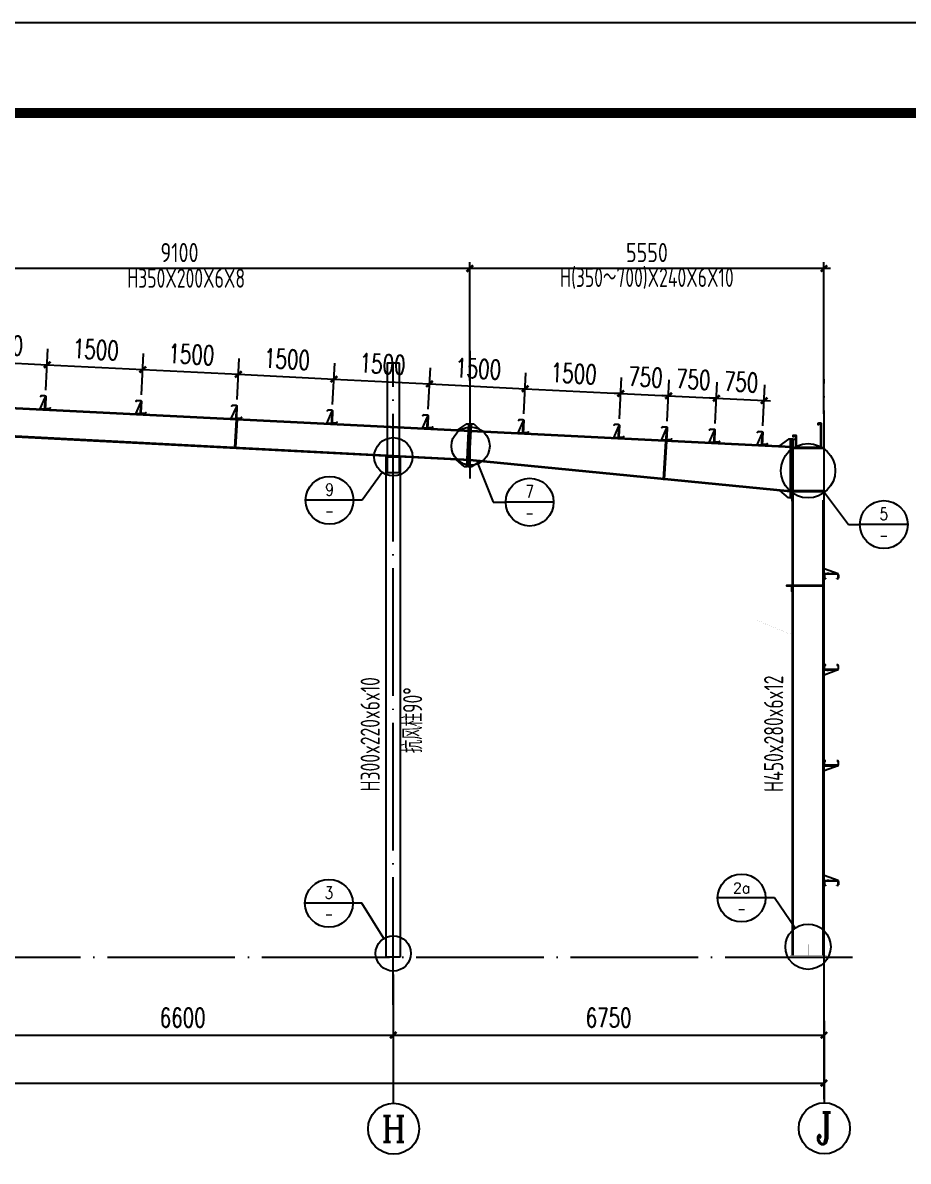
# Model space of a CAD drawing. Extents: x -89996 to 1006241, y -2176 to 440573.
# Drawn here: x 839647 to 853524, y 63995 to 81824 of the extents above; entities that cross this region are included whole.
import ezdxf
from ezdxf.enums import TextEntityAlignment as Align

# ---------------------------------------------------------------- set-up
doc = ezdxf.new("R2010")
doc.units = 0
doc.header["$LTSCALE"] = 1000
doc.header["$MEASUREMENT"] = 0
doc.linetypes.add('DOTE', pattern=[2.42, 2, -0.2, 0.02, -0.2])
for name, color, linetype in [('14', 2, 'Continuous'), ('AXIS', 3, 'Continuous'), ('AXIS_DIM', 3, 'Continuous'), ('AXIS_TEXT', 7, 'Continuous'), ('DIM1', 6, 'Continuous'), ('DOTE', 1, 'DOTE'), ('GL', 150, 'Continuous'), ('GZ', 50, 'Continuous'), ('LT', 27, 'Continuous'), ('PUB_TEXT', 7, 'Continuous'), ('PUB_TITLE', 4, 'Continuous'), ('PZ', 202, 'Continuous'), ('TEXT', 7, 'Continuous'), ('天沟', 2, 'Continuous'), ('柱子', 30, 'Continuous')]:
    doc.layers.add(name, color=color, linetype=linetype)
doc.styles.add('_TCH_AXIS', font='COMPLEX', dxfattribs={"bigfont": 'GBCBIG'})
doc.styles.add('_TCH_DIM_T3', font='SIMPLEX', dxfattribs={"width": 0.705882, "bigfont": 'GBCBIG'})
doc.styles.add('_TCH_LABEL', font='COMPLEX', dxfattribs={"bigfont": 'GBCBIG'})
doc.styles.add('TSSD_Dimension', font='Tssdeng.shx', dxfattribs={"width": 0.8, "bigfont": 'hztxt.shx'})
doc.styles.add('TSSD_Norm', font='tssdeng.shx', dxfattribs={"bigfont": 'hztxt.shx'})
doc.dimstyles.new('_TCH_ARCH&&100', dxfattribs={"dimtxt": 297.5, "dimasz": 100, "dimexe": 250, "dimexo": 300, "dimgap": 126.25, "dimtad": 1, "dimdec": 0, "dimzin": 0, "dimdsep": 46, "dimtxsty": '_TCH_DIM_T3', "dimblk": 'ARCHTICK', "dimcen": 0.09, "dimclrt": 7, "dimazin": 2, "dimtfac": 1, "dimtdec": 0, "dimtix": 1, "dimtmove": 2, "dimatfit": 3, "dimfxl": 0, "dimtolj": 1, "dimtzin": 0, "dimarcsym": 0})
doc.dimstyles.new('TCH_100_1', dxfattribs={"dimtxt": 297.5, "dimasz": 100, "dimexe": 250, "dimexo": 300, "dimgap": 126.25, "dimtad": 1, "dimdec": 0, "dimzin": 0, "dimdsep": 46, "dimtxsty": '_TCH_DIM_T3', "dimblk": 'ARCHTICK', "dimcen": 0.09, "dimclrd": 126, "dimclre": 126, "dimclrt": 7, "dimazin": 2, "dimtfac": 1, "dimtdec": 0, "dimtix": 1, "dimtmove": 2, "dimatfit": 3, "dimfxl": 0, "dimtolj": 1, "dimtzin": 0, "dimarcsym": 0})
doc.dimstyles.new('TSSD_100_100', dxfattribs={"dimtxt": 300, "dimasz": 100, "dimexe": 100, "dimexo": 250, "dimgap": 100, "dimtad": 1, "dimdec": 0, "dimzin": 0, "dimdsep": 46, "dimtxsty": 'TSSD_Dimension', "dimblk": 'ARCHTICK', "dimcen": 0, "dimdle": 100, "dimclrt": 7, "dimadec": 0, "dimazin": 0, "dimtfac": 1, "dimtdec": 0, "dimtix": 1, "dimtmove": 2, "dimatfit": 3, "dimfxl": 0, "dimtolj": 1, "dimtzin": 0, "dimarcsym": 0})

# ---------------------------------------------------------------- blocks, each defined once
blk = doc.blocks.new('_ArchTick')
at = {"color": 0, "linetype": 'ByBlock', "const_width": 0.4}
blk.add_lwpolyline([(-0.5, -0.5), (0.5, 0.5)], dxfattribs=at)
blk = doc.blocks.new('*D1409')
at = {"layer": 'AXIS_DIM', "color": 0, "lineweight": -2, "transparency": 16777216}
for p, q in [((846754, 77975), (837455, 77975)), ((837555, 76247), (837555, 78075)), ((846654, 76223), (846654, 78075))]:
    blk.add_line(p, q, dxfattribs=at)
at = {"layer": 'Defpoints', "color": 0, "transparency": 16777216}
for p in [(837555, 77975), (837555, 75997, -2), (846654, 75973)]:
    blk.add_point(p, dxfattribs=at)
at = {"layer": 'AXIS_DIM', "color": 0, "lineweight": -2, "transparency": 16777216, "xscale": 100, "yscale": 100, "zscale": 100, "rotation": 180}
blk.add_blockref('_ArchTick', (837555, 77975), dxfattribs=at)
at = {"layer": 'AXIS_DIM', "color": 0, "lineweight": -2, "transparency": 16777216, "xscale": 100, "yscale": 100, "zscale": 100}
blk.add_blockref('_ArchTick', (846654, 77975), dxfattribs=at)
at = {"layer": 'AXIS_DIM', "color": 7, "transparency": 16777216, "insert": (842104, 78225), "char_height": 300, "attachment_point": 5, "style": 'TSSD_Dimension'}
blk.add_mtext('\\A1;9100', dxfattribs=at)
blk = doc.blocks.new('4')
at = {"layer": 'LT', "color": 1, "linetype": 'Continuous'}
for p, q in [((1121054, 121886, -8), (1121014, 121884, -8)), ((1121054, 121886, -8), (1121014, 121884, -8)), ((1121058, 121794, -8), (1121019, 121792, -8)), ((1121058, 121794, -8), (1121019, 121792, -8))]:
    blk.add_line(p, q, dxfattribs=at)
at = {"layer": 'LT', "elevation": -8}
blk.add_lwpolyline([(1121032, 121929, -0.414214), (1121041, 121940), (1121097, 121943), (1121111, 121930), (1121113, 121932), (1121098, 121946), (1121038, 121943, 0.414214), (1121028, 121932), (1121037, 121755, -0.414214), (1121028, 121745), (1120972, 121742), (1120958, 121755), (1120956, 121753), (1120971, 121739), (1121031, 121742, 0.414214), (1121040, 121753), (1121032, 121929)], format="xyb", dxfattribs=at)
at = {"layer": 'LT', "elevation": -4}
for points in [[(1121032, 121924), (1121038, 121925), (1121047, 121733), (1121041, 121733)], [(1121038, 121915), (1121047, 121733), (1121117, 121736)]]:
    blk.add_lwpolyline(points, close=True, dxfattribs=at)
at = {"layer": 'LT', "color": 1, "linetype": 'Continuous'}
for points in [[(1121031, 121872, -8), (1121030, 121897, -8), (1121040, 121873, -8), (1121039, 121897, -8)], [(1121031, 121872, -8), (1121030, 121897, -8), (1121040, 121873, -8), (1121039, 121897, -8)], [(1121035, 121805, -8), (1121036, 121781, -8), (1121044, 121806, -8), (1121045, 121781, -8)], [(1121035, 121805, -8), (1121036, 121781, -8), (1121044, 121806, -8), (1121045, 121781, -8)]]:
    blk.add_solid(points, dxfattribs=at)
blk = doc.blocks.new('*D1416')
at = {"color": 126, "lineweight": -2, "transparency": 16777216}
for p, q in [((838512, 76146), (838544, 76792)), ((840010, 76072), (840042, 76717)), ((838532, 76542), (840030, 76468))]:
    blk.add_line(p, q, dxfattribs=at)
at = {"layer": 'Defpoints', "color": 0, "transparency": 16777216}
for p in [(840030, 76468), (838497, 75847, 0), (839995, 75772, 0)]:
    blk.add_point(p, dxfattribs=at)
at = {"color": 126, "lineweight": -2, "transparency": 16777216, "xscale": 100, "yscale": 100, "zscale": 100}
for p, rotation in [((838532, 76542), 177.1375947737439), ((840030, 76468), 357.137594773744)]:
    blk.add_blockref('_ArchTick', p, dxfattribs=dict(at, rotation=rotation))
at = {"color": 7, "transparency": 16777216, "insert": (839294, 76780), "char_height": 297.5, "attachment_point": 5, "rotation": 357.1376, "style": '_TCH_DIM_T3'}
blk.add_mtext('\\A1;1500', dxfattribs=at)
blk = doc.blocks.new('*D1417')
at = {"color": 126, "lineweight": -2, "transparency": 16777216}
for p, q in [((840010, 76072), (840042, 76717)), ((841508, 75997), (841540, 76642)), ((840030, 76468), (841528, 76393))]:
    blk.add_line(p, q, dxfattribs=at)
at = {"layer": 'Defpoints', "color": 0, "transparency": 16777216}
for p in [(841528, 76393), (839995, 75772, 0), (841493, 75697, 0)]:
    blk.add_point(p, dxfattribs=at)
at = {"color": 126, "lineweight": -2, "transparency": 16777216, "xscale": 100, "yscale": 100, "zscale": 100}
for p, rotation in [((840030, 76468), 177.1375947737439), ((841528, 76393), 357.137594773744)]:
    blk.add_blockref('_ArchTick', p, dxfattribs=dict(at, rotation=rotation))
at = {"color": 7, "transparency": 16777216, "insert": (840793, 76705), "char_height": 297.5, "attachment_point": 5, "rotation": 357.1376, "style": '_TCH_DIM_T3'}
blk.add_mtext('\\A1;1500', dxfattribs=at)
blk = doc.blocks.new('*D1418')
at = {"color": 126, "lineweight": -2, "transparency": 16777216}
for p, q in [((841508, 75997), (841540, 76642)), ((843007, 75922), (843039, 76567)), ((841528, 76393), (843026, 76318))]:
    blk.add_line(p, q, dxfattribs=at)
at = {"layer": 'Defpoints', "color": 0, "transparency": 16777216}
for p in [(843026, 76318), (841493, 75697, 0), (842992, 75622, 0)]:
    blk.add_point(p, dxfattribs=at)
at = {"color": 126, "lineweight": -2, "transparency": 16777216, "xscale": 100, "yscale": 100, "zscale": 100}
for p, rotation in [((841528, 76393), 177.1375947737439), ((843026, 76318), 357.137594773744)]:
    blk.add_blockref('_ArchTick', p, dxfattribs=dict(at, rotation=rotation))
at = {"color": 7, "transparency": 16777216, "insert": (842291, 76630), "char_height": 297.5, "attachment_point": 5, "rotation": 357.1376, "style": '_TCH_DIM_T3'}
blk.add_mtext('\\A1;1500', dxfattribs=at)
blk = doc.blocks.new('*D1419')
at = {"color": 126, "lineweight": -2, "transparency": 16777216}
for p, q in [((843007, 75922), (843039, 76567)), ((844504, 75847), (844537, 76492)), ((843026, 76318), (844524, 76243))]:
    blk.add_line(p, q, dxfattribs=at)
at = {"layer": 'Defpoints', "color": 0, "transparency": 16777216}
for p in [(844524, 76243), (842992, 75622, 0), (844489, 75547, 0)]:
    blk.add_point(p, dxfattribs=at)
at = {"color": 126, "lineweight": -2, "transparency": 16777216, "xscale": 100, "yscale": 100, "zscale": 100}
for p, rotation in [((843026, 76318), 177.1375947737439), ((844524, 76243), 357.137594773744)]:
    blk.add_blockref('_ArchTick', p, dxfattribs=dict(at, rotation=rotation))
at = {"color": 7, "transparency": 16777216, "insert": (843789, 76555), "char_height": 297.5, "attachment_point": 5, "rotation": 357.1376, "style": '_TCH_DIM_T3'}
blk.add_mtext('\\A1;1500', dxfattribs=at)
blk = doc.blocks.new('*D1420')
at = {"color": 126, "lineweight": -2, "transparency": 16777216}
for p, q in [((844504, 75847), (844537, 76492)), ((846002, 75772), (846035, 76418)), ((844524, 76243), (846022, 76168))]:
    blk.add_line(p, q, dxfattribs=at)
at = {"layer": 'Defpoints', "color": 0, "transparency": 16777216}
for p in [(846022, 76168), (844489, 75547, 0), (845988, 75472, 0)]:
    blk.add_point(p, dxfattribs=at)
at = {"color": 126, "lineweight": -2, "transparency": 16777216, "xscale": 100, "yscale": 100, "zscale": 100}
for p, rotation in [((844524, 76243), 177.1375947737439), ((846022, 76168), 357.137594773744)]:
    blk.add_blockref('_ArchTick', p, dxfattribs=dict(at, rotation=rotation))
at = {"color": 7, "transparency": 16777216, "insert": (845287, 76480), "char_height": 297.5, "attachment_point": 5, "rotation": 357.1376, "style": '_TCH_DIM_T3'}
blk.add_mtext('\\A1;1500', dxfattribs=at)
blk = doc.blocks.new('*D1421')
at = {"color": 126, "lineweight": -2, "transparency": 16777216}
for p, q in [((846002, 75772), (846035, 76418)), ((847501, 75697), (847533, 76343)), ((846022, 76168), (847520, 76093))]:
    blk.add_line(p, q, dxfattribs=at)
at = {"layer": 'Defpoints', "color": 0, "transparency": 16777216}
for p in [(847520, 76093), (845988, 75472, 0), (847486, 75397, 0)]:
    blk.add_point(p, dxfattribs=at)
at = {"color": 126, "lineweight": -2, "transparency": 16777216, "xscale": 100, "yscale": 100, "zscale": 100}
for p, rotation in [((846022, 76168), 177.1375947737439), ((847520, 76093), 357.137594773744)]:
    blk.add_blockref('_ArchTick', p, dxfattribs=dict(at, rotation=rotation))
at = {"color": 7, "transparency": 16777216, "insert": (846785, 76405), "char_height": 297.5, "attachment_point": 5, "rotation": 357.1376, "style": '_TCH_DIM_T3'}
blk.add_mtext('\\A1;1500', dxfattribs=at)
blk = doc.blocks.new('*D1422')
at = {"color": 126, "lineweight": -2, "transparency": 16777216}
for p, q in [((847501, 75697), (847533, 76343)), ((848999, 75622), (849031, 76268)), ((847520, 76093), (849019, 76018))]:
    blk.add_line(p, q, dxfattribs=at)
at = {"layer": 'Defpoints', "color": 0, "transparency": 16777216}
for p in [(849019, 76018), (847486, 75397, 0), (848984, 75322, 0)]:
    blk.add_point(p, dxfattribs=at)
at = {"color": 126, "lineweight": -2, "transparency": 16777216, "xscale": 100, "yscale": 100, "zscale": 100}
for p, rotation in [((847520, 76093), 177.1375947737439), ((849019, 76018), 357.137594773744)]:
    blk.add_blockref('_ArchTick', p, dxfattribs=dict(at, rotation=rotation))
at = {"color": 7, "transparency": 16777216, "insert": (848283, 76330), "char_height": 297.5, "attachment_point": 5, "rotation": 357.1376, "style": '_TCH_DIM_T3'}
blk.add_mtext('\\A1;1500', dxfattribs=at)
blk = doc.blocks.new('*D1423')
at = {"color": 126, "lineweight": -2, "transparency": 16777216}
for p, q in [((848999, 75622), (849031, 76268)), ((849748, 75585), (849780, 76230)), ((849019, 76018), (848919, 76023)), ((849019, 76018), (849768, 75981)), ((849768, 75981), (849867, 75976))]:
    blk.add_line(p, q, dxfattribs=at)
at = {"layer": 'Defpoints', "color": 0, "transparency": 16777216}
for p in [(849768, 75981), (848984, 75322, 0), (849733, 75285, 0)]:
    blk.add_point(p, dxfattribs=at)
at = {"color": 126, "lineweight": -2, "transparency": 16777216, "xscale": 100, "yscale": 100, "zscale": 100}
for p, rotation in [((849019, 76018), 357.137594773744), ((849768, 75981), 177.1375947737439)]:
    blk.add_blockref('_ArchTick', p, dxfattribs=dict(at, rotation=rotation))
at = {"color": 7, "transparency": 16777216, "insert": (849407, 76274), "char_height": 297.5, "attachment_point": 5, "rotation": 357.1376, "style": '_TCH_DIM_T3'}
blk.add_mtext('\\A1;750', dxfattribs=at)
blk = doc.blocks.new('*D1424')
at = {"color": 126, "lineweight": -2, "transparency": 16777216}
for p, q in [((849748, 75585), (849780, 76230)), ((850497, 75547), (850529, 76193)), ((849768, 75981), (849668, 75986)), ((849768, 75981), (850517, 75943)), ((850517, 75943), (850617, 75938))]:
    blk.add_line(p, q, dxfattribs=at)
at = {"layer": 'Defpoints', "color": 0, "transparency": 16777216}
for p in [(850517, 75943), (849733, 75285, 0), (850482, 75248, 0)]:
    blk.add_point(p, dxfattribs=at)
at = {"color": 126, "lineweight": -2, "transparency": 16777216, "xscale": 100, "yscale": 100, "zscale": 100}
for p, rotation in [((849768, 75981), 357.137594773744), ((850517, 75943), 177.1375947737439)]:
    blk.add_blockref('_ArchTick', p, dxfattribs=dict(at, rotation=rotation))
at = {"color": 7, "transparency": 16777216, "insert": (850156, 76237), "char_height": 297.5, "attachment_point": 5, "rotation": 357.1376, "style": '_TCH_DIM_T3'}
blk.add_mtext('\\A1;750', dxfattribs=at)
blk = doc.blocks.new('*D1425')
at = {"color": 126, "lineweight": -2, "transparency": 16777216}
for p, q in [((850497, 75547), (850529, 76193)), ((851246, 75510), (851278, 76155)), ((850517, 75943), (850417, 75948)), ((850517, 75943), (851266, 75906)), ((851266, 75906), (851366, 75901))]:
    blk.add_line(p, q, dxfattribs=at)
at = {"layer": 'Defpoints', "color": 0, "transparency": 16777216}
for p in [(851266, 75906), (850482, 75248, 0), (851231, 75210, 0)]:
    blk.add_point(p, dxfattribs=at)
at = {"color": 126, "lineweight": -2, "transparency": 16777216, "xscale": 100, "yscale": 100, "zscale": 100}
for p, rotation in [((850517, 75943), 357.137594773744), ((851266, 75906), 177.1375947737439)]:
    blk.add_blockref('_ArchTick', p, dxfattribs=dict(at, rotation=rotation))
at = {"color": 7, "transparency": 16777216, "insert": (850905, 76199), "char_height": 297.5, "attachment_point": 5, "rotation": 357.1376, "style": '_TCH_DIM_T3'}
blk.add_mtext('\\A1;750', dxfattribs=at)
blk = doc.blocks.new('*D1426')
at = {"layer": 'AXIS_DIM', "color": 0, "lineweight": -2, "transparency": 16777216}
for p, q in [((852304, 77975), (846554, 77975)), ((846654, 76223), (846654, 78075)), ((852204, 75699), (852204, 78075))]:
    blk.add_line(p, q, dxfattribs=at)
at = {"layer": 'Defpoints', "color": 0, "transparency": 16777216}
for p in [(846654, 77975), (846654, 75973, -4), (852204, 75449, -4)]:
    blk.add_point(p, dxfattribs=at)
at = {"layer": 'AXIS_DIM', "color": 0, "lineweight": -2, "transparency": 16777216, "xscale": 100, "yscale": 100, "zscale": 100, "rotation": 180}
blk.add_blockref('_ArchTick', (846654, 77975), dxfattribs=at)
at = {"layer": 'AXIS_DIM', "color": 0, "lineweight": -2, "transparency": 16777216, "xscale": 100, "yscale": 100, "zscale": 100}
blk.add_blockref('_ArchTick', (852204, 77975), dxfattribs=at)
at = {"layer": 'AXIS_DIM', "color": 7, "transparency": 16777216, "insert": (849429, 78225), "char_height": 300, "attachment_point": 5, "style": 'TSSD_Dimension'}
blk.add_mtext('\\A1;5550', dxfattribs=at)
blk = doc.blocks.new('*D2720')
at = {"layer": 'AXIS', "color": 0, "lineweight": -2, "transparency": 16777216}
for p, q in [((812594, 66762), (812594, 64968)), ((852204, 66762), (852204, 64968)), ((812594, 65218), (852204, 65218))]:
    blk.add_line(p, q, dxfattribs=at)
at = {"layer": 'Defpoints', "color": 0, "transparency": 16777216}
for p in [(812594, 67062), (852204, 67062), (852204, 65218)]:
    blk.add_point(p, dxfattribs=at)
at = {"layer": 'AXIS', "color": 0, "lineweight": -2, "transparency": 16777216, "xscale": 100, "yscale": 100, "zscale": 100, "rotation": 180}
blk.add_blockref('_ArchTick', (812594, 65218), dxfattribs=at)
at = {"layer": 'AXIS', "color": 0, "lineweight": -2, "transparency": 16777216, "xscale": 100, "yscale": 100, "zscale": 100}
blk.add_blockref('_ArchTick', (852204, 65218), dxfattribs=at)
at = {"layer": 'AXIS', "color": 7, "transparency": 16777216, "insert": (832399, 65493), "char_height": 297.5, "attachment_point": 5, "style": '_TCH_DIM_T3'}
blk.add_mtext('\\A1;39610', dxfattribs=at)
blk = doc.blocks.new('*D2725')
at = {"layer": 'AXIS', "color": 0, "lineweight": -2, "transparency": 16777216}
for p, q in [((838854, 66918), (838854, 65719)), ((845454, 66918), (845454, 65719)), ((838854, 65969), (845454, 65969))]:
    blk.add_line(p, q, dxfattribs=at)
at = {"layer": 'Defpoints', "color": 0, "transparency": 16777216}
for p in [(838854, 67218), (845454, 67218), (845454, 65969)]:
    blk.add_point(p, dxfattribs=at)
at = {"layer": 'AXIS', "color": 0, "lineweight": -2, "transparency": 16777216, "xscale": 100, "yscale": 100, "zscale": 100, "rotation": 180}
blk.add_blockref('_ArchTick', (838854, 65969), dxfattribs=at)
at = {"layer": 'AXIS', "color": 0, "lineweight": -2, "transparency": 16777216, "xscale": 100, "yscale": 100, "zscale": 100}
blk.add_blockref('_ArchTick', (845454, 65969), dxfattribs=at)
at = {"layer": 'AXIS', "color": 7, "transparency": 16777216, "insert": (842154, 66244), "char_height": 297.5, "attachment_point": 5, "style": '_TCH_DIM_T3'}
blk.add_mtext('\\A1;6600', dxfattribs=at)
blk = doc.blocks.new('*D2726')
at = {"layer": 'AXIS', "color": 0, "lineweight": -2, "transparency": 16777216}
for p, q in [((845454, 66918), (845454, 65719)), ((852204, 66918), (852204, 65719)), ((845454, 65969), (852204, 65969))]:
    blk.add_line(p, q, dxfattribs=at)
at = {"layer": 'Defpoints', "color": 0, "transparency": 16777216}
for p in [(845454, 67218), (852204, 67218), (852204, 65969)]:
    blk.add_point(p, dxfattribs=at)
at = {"layer": 'AXIS', "color": 0, "lineweight": -2, "transparency": 16777216, "xscale": 100, "yscale": 100, "zscale": 100, "rotation": 180}
blk.add_blockref('_ArchTick', (845454, 65969), dxfattribs=at)
at = {"layer": 'AXIS', "color": 0, "lineweight": -2, "transparency": 16777216, "xscale": 100, "yscale": 100, "zscale": 100}
blk.add_blockref('_ArchTick', (852204, 65969), dxfattribs=at)
at = {"layer": 'AXIS', "color": 7, "transparency": 16777216, "insert": (848829, 66244), "char_height": 297.5, "attachment_point": 5, "style": '_TCH_DIM_T3'}
blk.add_mtext('\\A1;6750', dxfattribs=at)

msp = doc.modelspace()

# ---------------------------------------------------------------- linework, layer by layer
at = {"elevation": 0}
for points in [[(842996.78, 75609.81), (843005.28, 75609.39), (842979.22, 75173.71), (842970.73, 75174.23)], [(849726.33, 75273.33), (849734.86, 75273.33), (849698.85, 74668.99), (849690.39, 74669.99)]]:
    msp.add_lwpolyline(points, close=True, dxfattribs=at)
at = {"const_width": 2, "elevation": 3.97}
msp.add_lwpolyline([(852197.86, 74332.53), (852203.99, 74332.6), (852209.99, 74382.53), (852213.59, 75297.1), (852189.98, 75297.1), (852189.99, 74332.55)], close=True, dxfattribs=at)
at = {"layer": '14', "const_width": 0.45}
for points, elevation in [([(851154.05, 72691.32), (851704.05, 72691.32)], 4.02), ([(851154.05, 72681.32), (851154.05, 72691.32)], 4.02), ([(851704.05, 72681.32), (851154.05, 72681.32)], 4.02), ([(851154.05, 72681.32), (851154.05, 72471.32)], 4.02), ([(851704.05, 72681.32), (851154.05, 72681.32)], 4.02), ([(851349.05, 72389.78), (851349.05, 72681.32)], 4.02), ([(851359.05, 72681.32), (851359.05, 72385.6)], 4.02), ([(851704.05, 72691.32), (851704.05, 72681.32)], 4.02), ([(851704.05, 72241.32), (851704.05, 72681.32)], 4.02), ([(851718.05, 72691.32), (852190.05, 72691.32)], 5.14), ([(852190.05, 72681.32), (851718.05, 72681.32)], 5.14), ([(851154.05, 72471.32), (851704.05, 72241.32)], 4.02), ([(851154.05, 72471.32), (851704.05, 72241.32)], 4.02), ([(851154.05, 72461.32), (851154.05, 72471.32)], 4.02), ([(851704.05, 72231.32), (851154.05, 72461.32)], 4.02), ([(851359.05, 72385.6), (851349.05, 72389.78)], 4.02), ([(851704.05, 72241.32), (851704.05, 72231.32)], 4.02), ([(851718.05, 72241.32), (852190.05, 72241.32)], 5.14), ([(852190.05, 72231.32), (851718.05, 72231.32)], 5.14)]:
    msp.add_lwpolyline(points, dxfattribs=dict(at, elevation=elevation))
at = {"layer": 'AXIS'}
for p, q in [((846778.16, 74916.37), (847021.43, 74316.35)), ((845280.47, 74782.54), (844968.88, 74345.12)), ((852210.57, 74467.77), (852590.08, 73964.54)), ((844830.18, 74345.12), (844080.18, 74345.12)), ((844968.88, 74345.12), (844830.18, 74345.12)), ((847021.43, 74316.35), (847216.32, 74316.35)), ((847966.32, 74316.35), (847216.32, 74316.35)), ((852590.08, 73964.54), (852766.62, 73964.54)), ((853516.62, 73964.54), (852766.62, 73964.54)), ((851287.33, 68117.12), (850537.33, 68117.12)), ((851426.03, 68117.12), (851287.33, 68117.12)), ((851752.15, 67645.63), (851426.03, 68117.12)), ((844820.54, 68033.51), (844070.54, 68033.51)), ((844959.24, 68033.51), (844820.54, 68033.51)), ((845306.38, 67484.24), (844959.24, 68033.51)), ((845454.31, 66187.41), (845454.31, 64906.68)), ((852204.05, 66193.72), (852204.05, 64912.98))]:
    msp.add_line(p, q, dxfattribs=at)
for centre, radius in [((846665.59, 75194.04), 299.62), ((845454.31, 75026.57), 299.62), ((851954.05, 74807.92), 426.03), ((844455.18, 74345.12), 375), ((847591.32, 74316.35), 375), ((853141.62, 73964.54), 375), ((850912.33, 68117.12), 375), ((844445.54, 68033.51), 375), ((851954.05, 67353.75), 354.91), ((845454.31, 67250.17), 276.9), ((845459.54, 64503.53), 400), ((852209.28, 64509.83), 400)]:
    msp.add_circle(centre, radius, dxfattribs=at)
at = {"layer": 'DIM1'}
for p, q in [((852189.97, 73011.32, 9.18), (851718.05, 73011.32, -0.42)), ((852189.97, 73001.32, 9.18), (851718.05, 73001.32, -0.42))]:
    msp.add_line(p, q, dxfattribs=at)
at = {"layer": 'DIM1', "elevation": 4.02}
msp.add_lwpolyline([(851704.05, 73011.32), (851614.05, 73011.32), (851614.05, 73005.99, 0.41421356), (851616.72, 73003.32), (851686.05, 73003.32, -0.41421356), (851696.05, 72993.32), (851696.05, 72923.99, 0.41421356), (851698.72, 72921.32), (851704.05, 72921.32), (851704.05, 73011.32)], format="xyb", dxfattribs=at)
at = {"layer": 'DOTE'}
for p, q in [((846654.05, 76686.15, 0), (846654.05, 74532.23, 0)), ((845454.31, 66441.35, 3.97), (845454.31, 76493.42, 3.99)), ((852204.05, 66493.74), (852204.05, 76243.4)), ((811933.05, 67191.35, 4.01), (852795.65, 67191.32, 3.99))]:
    msp.add_line(p, q, dxfattribs=at)
at = {"layer": 'GL', "extrusion": (-0.000390955, 1.93016e-05, 1)}
for p, q in [((832254.31, 76158.95, 0), (851697.99, 75186.76, 0)), ((832254.32, 76146.93), (851697.99, 75174.75)), ((837531.22, 75444.58, -2.7), (846655.86, 74971.29, 0)), ((837531.84, 75456.56, -2.7), (846656.44, 74983.27, 0))]:
    msp.add_line(p, q, dxfattribs=at)
at = {"layer": 'GL'}
for p, q in [((846654.05, 74971.38, 0), (851678.05, 74482.28, 7.88)), ((846654.05, 74971.38, 0), (851678.05, 74482.28, 7.88)), ((846655.53, 74983.29, 0), (851678.05, 74494.37, 7.88)), ((846655.53, 74983.29, 0), (851678.05, 74494.37, 7.88))]:
    msp.add_line(p, q, dxfattribs=at)
at = {"layer": 'GZ'}
for p, q in [((851704.05, 74348.72, 4.02), (851704.05, 67218.42, 4.02)), ((851717.99, 74497.4, 7.88), (852189.99, 74497.4, 7.83)), ((851717.99, 74497.4, 7.88), (852189.99, 74497.4, 7.83)), ((851717.99, 74483.4, 7.88), (852189.99, 74483.4, 7.83)), ((851717.99, 74483.4, 7.88), (852189.99, 74483.4, 7.83)), ((851718.05, 74348.72, 4.02), (851718.05, 67218.42, 4.02)), ((852190.05, 67218.42, 7.97), (852190.04, 74348.7, 3.97)), ((852204.05, 67218.42, 7.97), (852204.05, 74348.77, 3.97))]:
    msp.add_line(p, q, dxfattribs=at)
for points, elevation in [([(852190.04, 75158.42), (851718.05, 75158.42), (851718.05, 75172.42), (852190.04, 75172.42)], 3.97), ([(845564.31, 67191.33), (845344.31, 67191.33), (845344.31, 75026.57), (845564.31, 75026.57)], 4.02)]:
    msp.add_lwpolyline(points, close=True, dxfattribs=dict(at, elevation=elevation))
at = {"layer": 'LT'}
for p, q in [((852424.05, 73194.7, 3.95), (852204.05, 73274.32, 3.95)), ((852204.05, 73194.7, 3.95), (852424.05, 73194.7, 3.95)), ((852204.05, 73191.32, 3.95), (852204.05, 73194.7, 3.95)), ((852424.05, 73191.32, 3.95), (852204.05, 73191.32, 3.95)), ((852209.05, 73127.57, 3.95), (852209.05, 73180.07, 3.95)), ((852212.43, 73176.7, 3.95), (852212.43, 73130.95, 3.95)), ((852220.3, 73191.32, 3.95), (852417.8, 73191.32, 3.95)), ((852231.55, 73116.32, 3.95), (852220.3, 73116.32, 3.95)), ((852414.43, 73187.95, 3.95), (852223.68, 73187.95, 3.95)), ((852223.68, 73119.7, 3.95), (852231.55, 73119.7, 3.95)), ((852231.55, 73119.7, 3.95), (852231.55, 73116.32, 3.95)), ((852265.47, 73213.87, 3.95), (852265.47, 73175.53, 3.95)), ((852375.9, 73213.87, 3.95), (852375.9, 73175.53, 3.95)), ((852406.55, 73116.32, 3.95), (852406.55, 73119.7, 3.95)), ((852406.55, 73119.7, 3.95), (852414.43, 73119.7, 3.95)), ((852417.8, 73116.32, 3.95), (852406.55, 73116.32, 3.95)), ((852424.05, 73194.7, 3.95), (852424.05, 73191.32, 3.95)), ((852425.68, 73130.95, 3.95), (852425.68, 73176.7, 3.95)), ((852429.05, 73180.07, 3.95), (852429.05, 73127.57, 3.95)), ((852424.05, 71691.32, 3.97), (852204.05, 71691.32, 3.97)), ((852204.05, 71691.32, 3.97), (852204.05, 71687.95, 3.97)), ((852204.05, 71687.95, 3.97), (852424.05, 71687.95, 3.97)), ((852424.05, 71687.95, 3.97), (852204.05, 71608.32, 3.97)), ((852209.05, 71755.07, 3.97), (852209.05, 71702.57, 3.97)), ((852212.43, 71705.95, 3.97), (852212.43, 71751.7, 3.97)), ((852231.55, 71766.32, 3.97), (852220.3, 71766.32, 3.97)), ((852220.3, 71691.32, 3.97), (852417.8, 71691.32, 3.97)), ((852223.68, 71762.95, 3.97), (852231.55, 71762.95, 3.97)), ((852414.43, 71694.7, 3.97), (852223.68, 71694.7, 3.97)), ((852231.55, 71762.95, 3.97), (852231.55, 71766.32, 3.97)), ((852265.47, 71668.78, 3.97), (852265.47, 71707.12, 3.97)), ((852375.9, 71668.78, 3.97), (852375.9, 71707.12, 3.97)), ((852406.55, 71766.32, 3.97), (852406.55, 71762.95, 3.97)), ((852417.8, 71766.32, 3.97), (852406.55, 71766.32, 3.97)), ((852406.55, 71762.95, 3.97), (852414.43, 71762.95, 3.97)), ((852424.05, 71687.95, 3.97), (852424.05, 71691.32, 3.97)), ((852425.68, 71751.7, 3.97), (852425.68, 71705.95, 3.97)), ((852429.05, 71702.57, 3.97), (852429.05, 71755.07, 3.97)), ((852209.05, 70255.07, 6.41), (852209.05, 70202.57, 6.41)), ((852212.43, 70205.95, 6.41), (852212.43, 70251.7, 6.41)), ((852231.55, 70266.32, 6.41), (852220.3, 70266.32, 6.41)), ((852223.68, 70262.95, 6.41), (852231.55, 70262.95, 6.41)), ((852231.55, 70262.95, 6.41), (852231.55, 70266.32, 6.41)), ((852406.55, 70266.32, 6.41), (852406.55, 70262.95, 6.41)), ((852417.8, 70266.32, 6.41), (852406.55, 70266.32, 6.41)), ((852406.55, 70262.95, 6.41), (852414.43, 70262.95, 6.41)), ((852425.68, 70251.7, 6.41), (852425.68, 70205.95, 6.41)), ((852429.05, 70202.57, 6.41), (852429.05, 70255.07, 6.41)), ((852424.05, 70191.32, 6.41), (852204.05, 70191.32, 6.41)), ((852204.05, 70191.32, 6.41), (852204.05, 70187.95, 6.41)), ((852204.05, 70187.95, 6.41), (852424.05, 70187.95, 6.41)), ((852424.05, 70187.95, 6.41), (852204.05, 70108.32, 6.41)), ((852220.3, 70191.32, 6.41), (852417.8, 70191.32, 6.41)), ((852414.43, 70194.7, 6.41), (852223.68, 70194.7, 6.41)), ((852265.47, 70172.49, 6.41), (852265.47, 70210.84, 6.41)), ((852375.9, 70172.49, 6.41), (852375.9, 70210.84, 6.41)), ((852424.05, 70187.95, 6.41), (852424.05, 70191.32, 6.41)), ((852424.05, 68391.32, 3.95), (852204.05, 68470.95, 3.95)), ((852204.05, 68391.32, 3.95), (852424.05, 68391.32, 3.95)), ((852204.05, 68387.95, 3.95), (852204.05, 68391.32, 3.95)), ((852424.05, 68387.95, 3.95), (852204.05, 68387.95, 3.95)), ((852209.05, 68324.2, 3.95), (852209.05, 68376.7, 3.95)), ((852212.43, 68373.32, 3.95), (852212.43, 68327.57, 3.95)), ((852220.3, 68387.95, 3.95), (852417.8, 68387.95, 3.95)), ((852231.55, 68312.95, 3.95), (852220.3, 68312.95, 3.95)), ((852414.43, 68384.57, 3.95), (852223.68, 68384.57, 3.95)), ((852223.68, 68316.32, 3.95), (852231.55, 68316.32, 3.95)), ((852231.55, 68316.32, 3.95), (852231.55, 68312.95, 3.95)), ((852406.55, 68312.95, 3.95), (852406.55, 68316.32, 3.95)), ((852406.55, 68316.32, 3.95), (852414.43, 68316.32, 3.95)), ((852417.8, 68312.95, 3.95), (852406.55, 68312.95, 3.95)), ((852424.05, 68391.32, 3.95), (852424.05, 68387.95, 3.95)), ((852425.68, 68327.57, 3.95), (852425.68, 68373.32, 3.95)), ((852429.05, 68376.7, 3.95), (852429.05, 68324.2, 3.95))]:
    msp.add_line(p, q, dxfattribs=at)
at = {"layer": 'LT', "color": 1, "linetype": 'Continuous'}
for p, q in [((852265.47, 68406.77, 3.95), (852265.47, 68368.43, 3.95)), ((852375.9, 68406.77, 3.95), (852375.9, 68368.43, 3.95))]:
    msp.add_line(p, q, dxfattribs=at)
at = {"layer": 'LT', "elevation": 3.99}
msp.add_lwpolyline([(845551.39, 76493.42), (845357.22, 76493.42), (845357.22, 74779.69), (845551.39, 74779.69)], close=True, dxfattribs=at)
at = {"layer": 'LT'}
for centre, start, end in [((852220.3, 73180.07, 3.95), 90, 180), ((852220.3, 73127.57, 3.95), 180, 270), ((852223.68, 73176.7, 3.95), 90, 180), ((852223.68, 73130.95, 3.95), 180, 270), ((852414.43, 73176.7, 3.95), 0, 90), ((852414.43, 73130.95, 3.95), 270, 0), ((852417.8, 73180.07, 3.95), 0, 90), ((852417.8, 73127.57, 3.95), 270, 0), ((852220.3, 71755.07, 3.97), 90, 180), ((852220.3, 71702.57, 3.97), 180, 270), ((852223.68, 71751.7, 3.97), 90, 180), ((852223.68, 71705.95, 3.97), 180, 270), ((852414.43, 71751.7, 3.97), 360, 90), ((852414.43, 71705.95, 3.97), 270, 360), ((852417.8, 71755.07, 3.97), 360, 90), ((852417.8, 71702.57, 3.97), 270, 360), ((852220.3, 70255.07, 6.41), 90, 180), ((852223.68, 70251.7, 6.41), 90, 180), ((852414.43, 70251.7, 6.41), 0, 90), ((852417.8, 70255.07, 6.41), 0, 90), ((852220.3, 70202.57, 6.41), 180, 270), ((852223.68, 70205.95, 6.41), 180, 270), ((852414.43, 70205.95, 6.41), 270, 0), ((852417.8, 70202.57, 6.41), 270, 0), ((852220.3, 68376.7, 3.95), 90, 180), ((852220.3, 68324.2, 3.95), 180, 270), ((852223.68, 68373.32, 3.95), 90, 180), ((852223.68, 68327.57, 3.95), 180, 270), ((852414.43, 68373.32, 3.95), 0, 90), ((852414.43, 68327.57, 3.95), 270, 0), ((852417.8, 68376.7, 3.95), 0, 90), ((852417.8, 68324.2, 3.95), 270, 0)]:
    msp.add_arc(centre, 11.25, start, end, dxfattribs=at)
for points in [[(852253.22, 73187.95, 3.95), (852277.71, 73187.95, 3.95), (852253.22, 73194.7, 3.95), (852277.71, 73194.7, 3.95)], [(852363.66, 73187.95, 3.95), (852388.15, 73187.95, 3.95), (852363.66, 73194.7, 3.95), (852388.15, 73194.7, 3.95)], [(852253.22, 71694.7, 3.97), (852277.71, 71694.7, 3.97), (852253.22, 71687.95, 3.97), (852277.71, 71687.95, 3.97)], [(852363.66, 71694.7, 3.97), (852388.15, 71694.7, 3.97), (852363.66, 71687.95, 3.97), (852388.15, 71687.95, 3.97)], [(852253.22, 70194.7, 6.41), (852277.71, 70194.7, 6.41), (852253.22, 70187.95, 6.41), (852277.71, 70187.95, 6.41)], [(852363.66, 70194.7, 6.41), (852388.15, 70194.7, 6.41), (852363.66, 70187.95, 6.41), (852388.15, 70187.95, 6.41)]]:
    msp.add_solid(points, dxfattribs=at)
at = {"layer": 'LT', "color": 1, "linetype": 'Continuous'}
for points in [[(852253.22, 68384.57, 3.95), (852277.71, 68384.57, 3.95), (852253.22, 68391.32, 3.95), (852277.71, 68391.32, 3.95)], [(852363.66, 68384.57, 3.95), (852388.15, 68384.57, 3.95), (852363.66, 68391.32, 3.95), (852388.15, 68391.32, 3.95)]]:
    msp.add_solid(points, dxfattribs=at)
at = {"layer": 'PUB_TITLE'}
msp.add_lwpolyline([(802635.37, 18823.61), (891735.37, 18823.61), (891735.37, 81823.61), (802635.37, 81823.61)], close=True, dxfattribs=at)
at = {"layer": 'PUB_TITLE', "const_width": 159.09}
msp.add_lwpolyline([(804933.35, 19530.68), (804933.35, 80409.47), (890321.23, 80409.47), (890321.23, 19530.68)], close=True, dxfattribs=at)
at = {"layer": 'PZ', "extrusion": (-0.001015, -0.01107, 0.999938)}
for p, q in [((846599.34, 75542.61, 5.31), (846461.37, 75450.07, 4.6)), ((846599.34, 75542.61, 5.31), (846639.28, 75540.54, 5.33)), ((846719.18, 75536.4, 5.37), (846679.23, 75538.47, 5.35)), ((846719.18, 75536.4, 5.37), (846838.64, 75430.43, 2.88)), ((846684.63, 74869.52, 2.3), (846820.94, 74962.64, -2.25)), ((846564.79, 74875.73, 2.25), (846604.74, 74873.66, 2.27)), ((846684.63, 74869.52, 2.3), (846644.68, 74871.59, 2.29))]:
    msp.add_line(p, q, dxfattribs=at)
at = {"layer": 'PZ'}
for p, q in [((851647.99, 75301.25, 7.88), (851496.89, 75191.82, 0)), ((851677.99, 75301.25, 7.88), (851647.99, 75301.25, 7.88)), ((851677.99, 75301.25, 7.88), (851647.99, 75301.25, 7.88)), ((851677.99, 74382.55, 7.88), (851677.99, 75301.25, 7.88)), ((851717.99, 75301.25, 7.88), (851677.99, 75301.25, 7.88)), ((851697.99, 74382.55, 7.88), (851697.99, 75301.25, 7.88)), ((851717.99, 75301.25, 7.88), (851761.14, 75301.25, 3.97)), ((851717.99, 75301.25, 7.88), (851717.99, 74332.55, 7.88)), ((851717.99, 75301.25, 7.88), (851761.14, 75301.25, 3.97)), ((851647.99, 74382.55, 7.88), (851511.94, 74499.43, 7.62)), ((851677.99, 74382.55, 7.88), (851647.99, 74382.55, 7.88)), ((851697.99, 74382.55, 7.88), (851677.99, 74382.55, 7.88)), ((851697.99, 74382.55, 7.88), (851677.99, 74382.55, 7.88)), ((851703.99, 74332.55, 4.02), (851697.99, 74382.55, 7.88)), ((851717.99, 74332.55, 7.88), (851703.99, 74332.55, 4.02))]:
    msp.add_line(p, q, dxfattribs=at)
at = {"layer": 'PZ', "extrusion": (-0.000134453, -0.011116, 0.999938)}
msp.add_line((846564.8, 74875.73, 2.3), (846438.84, 74982.44, -2.25), dxfattribs=at)
at = {"layer": 'PZ', "extrusion": (-0.001015, -0.01107, 0.999938), "elevation": -1694.32}
for points in [[(846624.28, 74858.55), (846604.3, 74859.59), (846638.85, 75526.45), (846658.83, 75525.42)], [(846624.28, 74858.55), (846644.25, 74857.52), (846678.8, 75524.38), (846658.83, 75525.42)]]:
    msp.add_lwpolyline(points, close=True, dxfattribs=at)
at = {"layer": 'PZ', "const_width": 2.25}
for points, elevation in [([(852237.4, 67191.33), (851670.7, 67191.29), (851670.7, 67216.29), (852237.4, 67216.33)], 4.02), ([(851947.05, 67391.31), (851961.05, 67391.31), (851961.05, 67216.31), (851947.05, 67216.31)], 4)]:
    msp.add_lwpolyline(points, close=True, dxfattribs=dict(at, elevation=elevation))
at = {"layer": '天沟', "linetype": 'ByBlock', "elevation": 3.97}
msp.add_lwpolyline([(852160.97, 75172.42), (851761.2, 75172.42), (851761.2, 75354.56, 0.41421356), (851756.2, 75359.56), (851731.58, 75359.56, 0.41412968), (851726.58, 75354.57), (851726.58, 75336.6), (851719.08, 75336.6), (851719.08, 75354.58, -0.41421356), (851731.58, 75367.08), (851756.17, 75367.08, -0.41421356), (851768.67, 75354.58), (851768.67, 75179.83), (852153.47, 75179.84), (852153.47, 75546.58, 0.41421356), (852148.47, 75551.58), (852123.67, 75551.58, 0.41425359), (852118.67, 75546.58), (852118.67, 75529.23), (852111.17, 75529.23), (852111.17, 75546.47, -0.41421356), (852123.67, 75558.97), (852148.47, 75558.97, -0.41421356), (852160.97, 75546.47), (852160.97, 75172.42)], format="xyb", dxfattribs=at)
at = {"layer": '柱子', "const_width": 0.45, "elevation": 5.14}
msp.add_lwpolyline([(851718.05, 72691.32), (852190.05, 72691.32)], dxfattribs=at)

# ---------------------------------------------------------------- block references
at = {"extrusion": (-0.000390955, 1.93016e-05, 1), "xscale": -1, "rotation": 0.07196237465235455}
for p in [(1961188.38, -44552.59, -322.48), (1962686.51, -44627.5, -323.07), (1964184.97, -44702.42, -323.65), (1965683.42, -44777.34, -324.24), (1967180.9, -44852.22, -324.83), (1968679.03, -44927.12, -325.41), (1970177.15, -45002.03, -326), (1970926.22, -45039.48, -326.3), (1971675.28, -45076.94, -326.59), (1972424.35, -45114.39, -326.88)]:
    msp.add_blockref('4', p, dxfattribs=at)

# ---------------------------------------------------------------- texts
at = {"layer": 'AXIS_TEXT', "style": '_TCH_AXIS'}
for s, height, p, p2 in [('J', 496.07, (852079.36, 64261.8), (852339.2, 64261.8)), ('H', 405.52, (845266.43, 64300.77), (845652.64, 64300.77))]:
    msp.add_text(s, height=height, dxfattribs=at).set_placement(p, p2, align=Align.FIT)
at = {"layer": 'PUB_TEXT', "style": '_TCH_LABEL'}
for s, height, p, p2 in [('9', 195.75, (844389.93, 74414.53), (844520.43, 74414.53)), ('7', 195.75, (847526.07, 74385.76), (847656.58, 74385.76)), ('5', 195.75, (853076.37, 74033.95), (853206.87, 74033.95)), ('3', 195.75, (844380.29, 68102.92), (844510.79, 68102.92)), ('2a', 163.042, (850776.46, 68191.71), (851048.2, 68191.71))]:
    msp.add_text(s, height=height, dxfattribs=at).set_placement(p, p2, align=Align.FIT)
at = {"layer": 'PUB_TEXT', "style": '_TCH_LABEL', "width": 0.777778}
for p, p2 in [((844389.93, 74079.95), (844520.43, 74079.95)), ((847526.07, 74051.19), (847656.58, 74051.19)), ((853076.37, 73699.38), (853206.87, 73699.38)), ((850847.08, 67851.95), (850977.58, 67851.95)), ((844380.29, 67768.34), (844510.79, 67768.34))]:
    msp.add_text('-', height=195.75, dxfattribs=at).set_placement(p, p2, align=Align.FIT)
at = {"layer": 'TEXT', "style": 'TSSD_Dimension', "width": 0.7}
msp.add_text('H350X200X6X8', height=300, rotation=360, dxfattribs=at).set_placement((841284.17, 77583.67, 0), align=Align.BOTTOM_LEFT)
msp.add_text('H(350～700)X240X6X10', height=300, dxfattribs=at).set_placement((848067.83, 77595.97, 4.02), align=Align.BOTTOM_LEFT)
at = {"layer": 'TEXT', "style": 'TSSD_Norm', "width": 0.7}
for s, p in [('H300x220x6x10', (845241.69, 69784.32, 3.57)), ('H450x280x6x12', (851564.45, 69778.53, 2.7)), ('抗风柱90°', (845907.64, 70385.82, 4.02))]:
    msp.add_text(s, height=300, rotation=90, dxfattribs=at).set_placement(p)

# ---------------------------------------------------------------- dimensions: what is measured, and where the dimension line sits
for base, p1, p2, picture, middle in [((840029.77, 76467.51), (838496.86, 75846.82, 0), (839994.99, 75771.9, 0), '*D1416', (839294.44, 76779.62)), ((841527.9, 76392.61), (839994.99, 75771.9, 0), (841493.12, 75696.99, 0), '*D1417', (840792.57, 76704.72)), ((843026.36, 76317.68), (841493.12, 75696.99, 0), (842991.58, 75622.09, 0), '*D1418', (842290.86, 76629.8)), ((844524.16, 76242.79), (842991.58, 75622.09, 0), (844489.38, 75547.2, 0), '*D1419', (843788.99, 76554.9)), ((846022.29, 76167.89), (844489.38, 75547.2, 0), (845987.51, 75472.29, 0), '*D1420', (845286.96, 76480)), ((847520.42, 76092.98), (845987.51, 75472.29, 0), (847485.64, 75397.38, 0), '*D1421', (846785.08, 76405.09)), ((849018.54, 76018.07), (847485.64, 75397.38, 0), (848983.76, 75322.45, 0), '*D1422', (848283.21, 76330.18)), ((849767.61, 75980.62), (848983.76, 75322.45, 0), (849732.83, 75285, 0), '*D1423', (849406.81, 76274)), ((850516.67, 75943.17), (849732.83, 75285, 0), (850481.89, 75247.57, 0), '*D1424', (850155.87, 76236.55)), ((851265.74, 75905.71), (850481.89, 75247.57, 0), (851230.96, 75210.12, 0), '*D1425', (850904.94, 76199.1))]:
    dim = msp.add_linear_dim(base=base, p1=p1, p2=p2, angle=177.137595, dimstyle='TCH_100_1')
    dim.commit()
    dim.dimension.update_dxf_attribs({"geometry": picture, "text_midpoint": middle})
at = {"layer": 'AXIS'}
for p1, p2, distance, picture, middle in [((838854.31, 67218.42), (845454.31, 67218.42), -1249.33, '*D2725', (842154.31, 66244.09)), ((845454.31, 67218.42), (852204.05, 67218.42), -1249.33, '*D2726', (848829.18, 66244.09)), ((812594.31, 67061.66), (852204.05, 67061.66), -1843.35, '*D2720', (832399.18, 65493.31))]:
    dim = msp.add_aligned_dim(p1=p1, p2=p2, distance=distance, dimstyle='_TCH_ARCH&&100', dxfattribs=at)
    dim.commit()
    dim.dimension.update_dxf_attribs({"geometry": picture, "text_midpoint": middle})
at = {"layer": 'AXIS_DIM'}
for base, p1, p2, picture, middle in [((837554.51, 77975.2, 0), (846654.05, 75972.78, 0), (837554.51, 75996.87, -1.73), '*D1409', (842104.28, 78225.2, 0)), ((846654.05, 77975.2, 4.02), (852204.05, 75449.19), (846654.05, 75972.78, 0), '*D1426', (849429.05, 78225.2, 4.02))]:
    dim = msp.add_linear_dim(base=base, p1=p1, p2=p2, angle=180, dimstyle='TSSD_100_100', dxfattribs=at)
    dim.commit()
    dim.dimension.update_dxf_attribs({"geometry": picture, "text_midpoint": middle})

doc.saveas('drawing.dxf')
